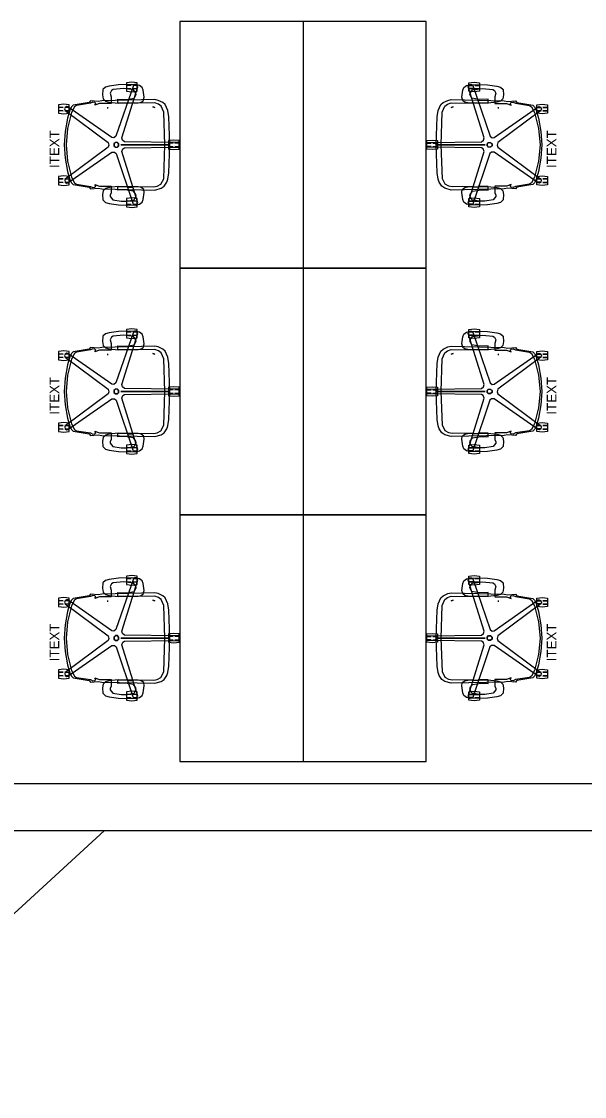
# Model space of a CAD drawing. Header units: millimetres. Extents: x 38 to 139, y 58 to 123.
# Drawn here: x 124.42 to 127.61, y 76.32 to 82.42 of the extents above; entities that cross this region are included whole.
import ezdxf

# ---------------------------------------------------------------- set-up
doc = ezdxf.new("R2010")
doc.units = ezdxf.units.MM
doc.linetypes.add('Hidden', pattern=[7.14375, 4.7625, -2.38125])
for name, color, linetype, lineweight in [('A-----NPP', 7, 'Continuous', 9), ('A-WALL', 7, 'Continuous', 9), ('DIMENSION', 1, 'Continuous', 25), ('mobiliario ocasa', 7, 'Continuous', 5), ('SEAT-ARMPAD', 7, 'Continuous', 0), ('SEAT-BASE', 7, 'Continuous', 0), ('SEAT-CASTER', 7, 'Continuous', 0), ('SEAT-FABRIC', 7, 'Continuous', 0), ('SEAT-FRAME', 7, 'Continuous', 0), ('SEAT-SHAFT', 7, 'Continuous', 0)]:
    doc.layers.add(name, color=color, linetype=linetype, lineweight=lineweight)
doc.layers.add('CATALOGUE-TXT', color=7, linetype='Continuous', plot=False)
doc.layers.add('estructura', color=7, linetype='Continuous')
doc.styles.add('ARIAL', font='arial.ttf')
doc.styles.add('ARIALNARROW', font='ARIALN.TTF')
doc.dimstyles.new('C', dxfattribs={"dimscale": 1.5, "dimtxt": 0.15, "dimasz": 0.08, "dimexe": 0.01, "dimexo": 0, "dimgap": 0.025, "dimtad": 1, "dimzin": 0, "dimdsep": 46, "dimtxsty": 'ARIALNARROW', "dimblk": 'OBLIQUE', "dimcen": 0, "dimclrd": 256, "dimclre": 256, "dimclrt": 256, "dimadec": 0, "dimazin": 0, "dimtfac": 1.666667, "dimtofl": 0, "dimtmove": 0, "dimatfit": 0, "dimldrblk": 'OBLIQUE', "dimfxl": 0.1, "dimtolj": 1, "dimtzin": 0, "dimarcsym": 0})

# ---------------------------------------------------------------- blocks, each defined once
blk = doc.blocks.new('_Oblique')
at = {"layer": 'estructura', "color": 0, "lineweight": -2}
blk.add_line((-0.5, -0.5), (0.5, 0.5), dxfattribs=at)
blk = doc.blocks.new('*D73')
at = {"layer": 'Defpoints', "color": 0}
for p in [(136.763166, 77.831209), (39.523379, 68.622821), (136.763166, 63.52282)]:
    blk.add_point(p, dxfattribs=at)
at = {"layer": 'DIMENSION', "lineweight": -2}
for p, q in [((136.763166, 77.831209), (136.763166, 63.51282)), ((39.523379, 68.622821), (39.523379, 63.51282)), ((39.523379, 63.52282), (136.763166, 63.52282))]:
    blk.add_line(p, q, dxfattribs=at)
at = {"layer": 'DIMENSION', "lineweight": -2, "xscale": 0.08, "yscale": 0.08, "zscale": 0.08, "rotation": 180}
blk.add_blockref('_Oblique', (39.523379, 63.52282), dxfattribs=at)
at = {"layer": 'DIMENSION', "lineweight": -2, "xscale": 0.08, "yscale": 0.08, "zscale": 0.08}
blk.add_blockref('_Oblique', (136.763166, 63.52282), dxfattribs=at)
at = {"layer": 'DIMENSION', "insert": (88.143273, 63.624397), "char_height": 0.15, "attachment_point": 5, "style": 'ARIALNARROW'}
blk.add_mtext('\\A1;97.24', dxfattribs=at)

msp = doc.modelspace()

# ---------------------------------------------------------------- linework, layer by layer
at = {"layer": 'A-----NPP', "color": 252, "linetype": 'Hidden'}
msp.add_line((124.888482, 77.831209), (104.668087, 59.259208), dxfattribs=at)
at = {"layer": 'A-WALL', "color": 252, "lineweight": 18}
for p, q in [((129.363387, 78.096209), (118.793387, 78.096209)), ((97.828247, 77.831209), (129.363387, 77.831209))]:
    msp.add_line(p, q, dxfattribs=at)
at = {"layer": 'mobiliario ocasa', "color": 252, "ltscale": 10}
for p, q in [((125.315881, 82.422286), (125.315881, 81.022286)), ((126.715881, 82.422286), (125.315881, 82.422286)), ((126.015881, 82.422286), (126.015881, 81.022286)), ((126.715881, 81.022286), (126.715881, 82.422286)), ((125.315881, 81.022286), (125.315881, 79.622286)), ((126.715881, 81.022286), (125.315881, 81.022286)), ((125.315881, 81.022286), (126.715881, 81.022286)), ((126.015881, 81.022286), (126.015881, 79.622286)), ((126.715881, 79.622286), (126.715881, 81.022286)), ((125.315881, 79.622286), (125.315881, 78.222286)), ((126.715881, 79.622286), (125.315881, 79.622286)), ((125.315881, 79.622286), (126.715881, 79.622286)), ((126.015881, 79.622286), (126.015881, 78.222286)), ((126.715881, 78.222286), (126.715881, 79.622286)), ((125.315881, 78.222286), (126.715881, 78.222286))]:
    msp.add_line(p, q, dxfattribs=at)
at = {"layer": 'SEAT-ARMPAD', "color": 252, "linetype": 'Continuous'}
for points in [[(125.064103, 82.064237), (124.967657, 82.062161), (124.915112, 82.055517), (124.89471, 82.049747), (124.878983, 82.035432), (124.876497, 82.005158), (124.880795, 81.982859), (124.894592, 81.969449), (124.915022, 81.963835), (124.966544, 81.9581), (125.080605, 81.960175), (125.096908, 81.964025), (125.108491, 81.972884), (125.114356, 81.992959), (125.10881, 82.03258), (125.102467, 82.048251), (125.087281, 82.059699), (125.064103, 82.064237)], [(126.96766, 82.064237), (127.064106, 82.062161), (127.116651, 82.055517), (127.137052, 82.049747), (127.15278, 82.035432), (127.155266, 82.005158), (127.150968, 81.982859), (127.137171, 81.969449), (127.116741, 81.963835), (127.065219, 81.9581), (126.951158, 81.960175), (126.934855, 81.964025), (126.923272, 81.972884), (126.917407, 81.992959), (126.922952, 82.03258), (126.929296, 82.048251), (126.944482, 82.059699), (126.96766, 82.064237)], [(124.966544, 81.486472), (124.915022, 81.480738), (124.894592, 81.475124), (124.880795, 81.461714), (124.876497, 81.439414), (124.878983, 81.40914), (124.89471, 81.394826), (124.915112, 81.389055), (124.967657, 81.382411), (125.064103, 81.380336), (125.087281, 81.384874), (125.102467, 81.396322), (125.10881, 81.411993), (125.114356, 81.451614), (125.111243, 81.469584), (125.096908, 81.480547), (125.080605, 81.484397), (124.966544, 81.486472)], [(127.065219, 81.486472), (127.116741, 81.480738), (127.137171, 81.475124), (127.150968, 81.461714), (127.155266, 81.439414), (127.15278, 81.40914), (127.137052, 81.394826), (127.116651, 81.389055), (127.064106, 81.382411), (126.96766, 81.380336), (126.944482, 81.384874), (126.929296, 81.396322), (126.922952, 81.411993), (126.917407, 81.451614), (126.92052, 81.469584), (126.934855, 81.480547), (126.951158, 81.484397), (127.065219, 81.486472)], [(125.064103, 80.664237), (124.967657, 80.662161), (124.915112, 80.655517), (124.89471, 80.649747), (124.878983, 80.635432), (124.876497, 80.605158), (124.880795, 80.582859), (124.894592, 80.569449), (124.915022, 80.563835), (124.966544, 80.5581), (125.080605, 80.560175), (125.096908, 80.564025), (125.108491, 80.572884), (125.114356, 80.592959), (125.10881, 80.63258), (125.102467, 80.648251), (125.087281, 80.659699), (125.064103, 80.664237)], [(126.96766, 80.664237), (127.064106, 80.662161), (127.116651, 80.655517), (127.137052, 80.649747), (127.15278, 80.635432), (127.155266, 80.605158), (127.150968, 80.582859), (127.137171, 80.569449), (127.116741, 80.563835), (127.065219, 80.5581), (126.951158, 80.560175), (126.934855, 80.564025), (126.923272, 80.572884), (126.917407, 80.592959), (126.922952, 80.63258), (126.929296, 80.648251), (126.944482, 80.659699), (126.96766, 80.664237)], [(124.966544, 80.086472), (124.915022, 80.080738), (124.894592, 80.075124), (124.880795, 80.061714), (124.876497, 80.039414), (124.878983, 80.00914), (124.89471, 79.994826), (124.915112, 79.989055), (124.967657, 79.982411), (125.064103, 79.980336), (125.087281, 79.984874), (125.102467, 79.996322), (125.10881, 80.011993), (125.114356, 80.051614), (125.111243, 80.069584), (125.096908, 80.080547), (125.080605, 80.084397), (124.966544, 80.086472)], [(127.065219, 80.086472), (127.116741, 80.080738), (127.137171, 80.075124), (127.150968, 80.061714), (127.155266, 80.039414), (127.15278, 80.00914), (127.137052, 79.994826), (127.116651, 79.989055), (127.064106, 79.982411), (126.96766, 79.980336), (126.944482, 79.984874), (126.929296, 79.996322), (126.922952, 80.011993), (126.917407, 80.051614), (126.92052, 80.069584), (126.934855, 80.080547), (126.951158, 80.084397), (127.065219, 80.086472)], [(125.064103, 79.264237), (124.967657, 79.262161), (124.915112, 79.255517), (124.89471, 79.249747), (124.878983, 79.235432), (124.876497, 79.205158), (124.880795, 79.182859), (124.894592, 79.169449), (124.915022, 79.163835), (124.966544, 79.1581), (125.080605, 79.160175), (125.096908, 79.164025), (125.108491, 79.172884), (125.114356, 79.192959), (125.10881, 79.23258), (125.102467, 79.248251), (125.087281, 79.259699), (125.064103, 79.264237)], [(126.96766, 79.264237), (127.064106, 79.262161), (127.116651, 79.255517), (127.137052, 79.249747), (127.15278, 79.235432), (127.155266, 79.205158), (127.150968, 79.182859), (127.137171, 79.169449), (127.116741, 79.163835), (127.065219, 79.1581), (126.951158, 79.160175), (126.934855, 79.164025), (126.923272, 79.172884), (126.917407, 79.192959), (126.922952, 79.23258), (126.929296, 79.248251), (126.944482, 79.259699), (126.96766, 79.264237)], [(124.966544, 78.686472), (124.915022, 78.680738), (124.894592, 78.675124), (124.880795, 78.661714), (124.876497, 78.639414), (124.878983, 78.60914), (124.89471, 78.594826), (124.915112, 78.589055), (124.967657, 78.582411), (125.064103, 78.580336), (125.087281, 78.584874), (125.102467, 78.596322), (125.10881, 78.611993), (125.114356, 78.651614), (125.111243, 78.669584), (125.096908, 78.680547), (125.080605, 78.684397), (124.966544, 78.686472)], [(127.065219, 78.686472), (127.116741, 78.680738), (127.137171, 78.675124), (127.150968, 78.661714), (127.155266, 78.639414), (127.15278, 78.60914), (127.137052, 78.594826), (127.116651, 78.589055), (127.064106, 78.582411), (126.96766, 78.580336), (126.944482, 78.584874), (126.929296, 78.596322), (126.922952, 78.611993), (126.917407, 78.651614), (126.92052, 78.669584), (126.934855, 78.680547), (126.951158, 78.684397), (127.065219, 78.686472)]]:
    msp.add_lwpolyline(points, dxfattribs=at)
at = {"layer": 'SEAT-BASE', "color": 252, "linetype": 'Continuous'}
for points in [[(125.059218, 82.065034), (125.052302, 82.059582), (124.953726, 81.770825), (124.941306, 81.762437), (124.929302, 81.763916), (124.68091, 81.93882), (124.674935, 81.939055), (124.665841, 81.933498), (124.662302, 81.925847), (124.66535, 81.917584), (124.909513, 81.734602), (124.913652, 81.720198), (124.908536, 81.709238), (124.665435, 81.527052), (124.663366, 81.521442), (124.66584, 81.511076), (124.672023, 81.505345), (124.680823, 81.505691), (124.9303, 81.681359), (124.945278, 81.680845), (124.95412, 81.672592), (125.052268, 81.385092), (125.056964, 81.381389), (125.067587, 81.380539), (125.074948, 81.384649), (125.077338, 81.393125), (124.987361, 81.684677), (124.992478, 81.698762), (125.003059, 81.704622), (125.306818, 81.709122), (125.311791, 81.712445), (125.315881, 81.722286), (125.314247, 81.730556), (125.306925, 81.735449), (125.001838, 81.739969), (124.990024, 81.749189), (124.987721, 81.761063), (125.077307, 82.051345), (125.075683, 82.057101), (125.067588, 82.064033), (125.059218, 82.065034)], [(126.972545, 82.065034), (126.979461, 82.059582), (127.078037, 81.770825), (127.090457, 81.762437), (127.102461, 81.763916), (127.350852, 81.93882), (127.356828, 81.939055), (127.365922, 81.933498), (127.369461, 81.925847), (127.366413, 81.917584), (127.12225, 81.734602), (127.118111, 81.720198), (127.123227, 81.709238), (127.366327, 81.527052), (127.368397, 81.521442), (127.365923, 81.511076), (127.359739, 81.505345), (127.35094, 81.505691), (127.101462, 81.681359), (127.086485, 81.680845), (127.077642, 81.672592), (126.979495, 81.385092), (126.974799, 81.381389), (126.964175, 81.380539), (126.956815, 81.384649), (126.954425, 81.393125), (127.044402, 81.684677), (127.039284, 81.698762), (127.028703, 81.704622), (126.724945, 81.709122), (126.719972, 81.712445), (126.715881, 81.722286), (126.717516, 81.730556), (126.724838, 81.735449), (127.029925, 81.739969), (127.041739, 81.749189), (127.044042, 81.761063), (126.954456, 82.051345), (126.956079, 82.057101), (126.964174, 82.064033), (126.972545, 82.065034)], [(125.059218, 80.665034), (125.052302, 80.659582), (124.953726, 80.370825), (124.941306, 80.362437), (124.929302, 80.363916), (124.68091, 80.53882), (124.674935, 80.539055), (124.665841, 80.533498), (124.662302, 80.525847), (124.66535, 80.517584), (124.909513, 80.334602), (124.913652, 80.320198), (124.908536, 80.309238), (124.665435, 80.127052), (124.663366, 80.121442), (124.66584, 80.111076), (124.672023, 80.105345), (124.680823, 80.105691), (124.9303, 80.281359), (124.945278, 80.280845), (124.95412, 80.272592), (125.052268, 79.985092), (125.056964, 79.981389), (125.067587, 79.980539), (125.074948, 79.984649), (125.077338, 79.993125), (124.987361, 80.284677), (124.992478, 80.298762), (125.003059, 80.304622), (125.306818, 80.309122), (125.311791, 80.312445), (125.315881, 80.322286), (125.314247, 80.330556), (125.306925, 80.335449), (125.001838, 80.339969), (124.990024, 80.349189), (124.987721, 80.361063), (125.077307, 80.651345), (125.075683, 80.657101), (125.067588, 80.664033), (125.059218, 80.665034)], [(126.972545, 80.665034), (126.979461, 80.659582), (127.078037, 80.370825), (127.090457, 80.362437), (127.102461, 80.363916), (127.350852, 80.53882), (127.356828, 80.539055), (127.365922, 80.533498), (127.369461, 80.525847), (127.366413, 80.517584), (127.12225, 80.334602), (127.118111, 80.320198), (127.123227, 80.309238), (127.366327, 80.127052), (127.368397, 80.121442), (127.365923, 80.111076), (127.359739, 80.105345), (127.35094, 80.105691), (127.101462, 80.281359), (127.086485, 80.280845), (127.077642, 80.272592), (126.979495, 79.985092), (126.974799, 79.981389), (126.964175, 79.980539), (126.956815, 79.984649), (126.954425, 79.993125), (127.044402, 80.284677), (127.039284, 80.298762), (127.028703, 80.304622), (126.724945, 80.309122), (126.719972, 80.312445), (126.715881, 80.322286), (126.717516, 80.330556), (126.724838, 80.335449), (127.029925, 80.339969), (127.041739, 80.349189), (127.044042, 80.361063), (126.954456, 80.651345), (126.956079, 80.657101), (126.964174, 80.664033), (126.972545, 80.665034)], [(125.059218, 79.265034), (125.052302, 79.259582), (124.953726, 78.970825), (124.941306, 78.962437), (124.929302, 78.963916), (124.68091, 79.13882), (124.674935, 79.139055), (124.665841, 79.133498), (124.662302, 79.125847), (124.66535, 79.117584), (124.909513, 78.934602), (124.913652, 78.920198), (124.908536, 78.909238), (124.665435, 78.727052), (124.663366, 78.721442), (124.66584, 78.711076), (124.672023, 78.705345), (124.680823, 78.705691), (124.9303, 78.881359), (124.945278, 78.880845), (124.95412, 78.872592), (125.052268, 78.585092), (125.056964, 78.581389), (125.067587, 78.580539), (125.074948, 78.584649), (125.077338, 78.593125), (124.987361, 78.884677), (124.992478, 78.898762), (125.003059, 78.904622), (125.306818, 78.909122), (125.311791, 78.912445), (125.315881, 78.922286), (125.314247, 78.930556), (125.306925, 78.935449), (125.001838, 78.939969), (124.990024, 78.949189), (124.987721, 78.961063), (125.077307, 79.251345), (125.075683, 79.257101), (125.067588, 79.264033), (125.059218, 79.265034)], [(126.972545, 79.265034), (126.979461, 79.259582), (127.078037, 78.970825), (127.090457, 78.962437), (127.102461, 78.963916), (127.350852, 79.13882), (127.356828, 79.139055), (127.365922, 79.133498), (127.369461, 79.125847), (127.366413, 79.117584), (127.12225, 78.934602), (127.118111, 78.920198), (127.123227, 78.909238), (127.366327, 78.727052), (127.368397, 78.721442), (127.365923, 78.711076), (127.359739, 78.705345), (127.35094, 78.705691), (127.101462, 78.881359), (127.086485, 78.880845), (127.077642, 78.872592), (126.979495, 78.585092), (126.974799, 78.581389), (126.964175, 78.580539), (126.956815, 78.584649), (126.954425, 78.593125), (127.044402, 78.884677), (127.039284, 78.898762), (127.028703, 78.904622), (126.724945, 78.909122), (126.719972, 78.912445), (126.715881, 78.922286), (126.717516, 78.930556), (126.724838, 78.935449), (127.029925, 78.939969), (127.041739, 78.949189), (127.044042, 78.961063), (126.954456, 79.251345), (126.956079, 79.257101), (126.964174, 79.264033), (126.972545, 79.265034)]]:
    msp.add_lwpolyline(points, dxfattribs=at)
at = {"layer": 'SEAT-CASTER', "color": 252, "linetype": 'Continuous'}
for points in [[(125.043933, 82.077999), (125.013625, 82.074558), (125.013827, 82.061462), (125.039095, 82.059938), (125.013972, 82.059938), (125.013455, 82.042168), (125.039095, 82.040128), (125.013827, 82.040128), (125.013625, 82.027032), (125.043933, 82.023591), (125.074186, 82.027026), (125.073361, 82.040128), (125.048772, 82.041652), (125.073895, 82.041652), (125.074411, 82.059422), (125.048772, 82.059938), (125.073361, 82.061462), (125.074186, 82.074564), (125.043933, 82.077999)], [(126.98783, 82.077999), (127.018138, 82.074558), (127.017936, 82.061462), (126.992668, 82.059938), (127.017791, 82.059938), (127.018307, 82.042168), (126.992668, 82.040128), (127.017936, 82.040128), (127.018138, 82.027032), (126.98783, 82.023591), (126.957577, 82.027026), (126.958402, 82.040128), (126.982991, 82.041652), (126.957868, 82.041652), (126.957352, 82.059422), (126.982991, 82.059938), (126.958402, 82.061462), (126.957577, 82.074564), (126.98783, 82.077999)], [(125.282609, 81.749491), (125.252301, 81.746049), (125.252502, 81.732953), (125.27777, 81.73143), (125.252647, 81.73143), (125.252131, 81.713659), (125.27777, 81.711619), (125.252502, 81.711619), (125.252301, 81.698524), (125.282609, 81.695082), (125.312861, 81.698517), (125.312036, 81.711619), (125.287447, 81.713143), (125.31257, 81.713143), (125.313086, 81.730913), (125.287447, 81.73143), (125.312036, 81.732953), (125.312861, 81.746055), (125.282609, 81.749491)], [(126.749154, 81.749491), (126.779462, 81.746049), (126.779261, 81.732953), (126.753992, 81.73143), (126.779116, 81.73143), (126.779632, 81.713659), (126.753992, 81.711619), (126.779261, 81.711619), (126.779462, 81.698524), (126.749154, 81.695082), (126.718901, 81.698517), (126.719727, 81.711619), (126.744316, 81.713143), (126.719192, 81.713143), (126.718676, 81.730913), (126.744316, 81.73143), (126.719727, 81.732953), (126.718901, 81.746055), (126.749154, 81.749491)], [(125.043933, 81.420982), (125.013625, 81.41754), (125.013827, 81.404445), (125.039095, 81.402921), (125.013972, 81.402921), (125.013455, 81.38515), (125.039095, 81.38311), (125.013827, 81.38311), (125.013625, 81.370015), (125.043933, 81.366573), (125.074186, 81.370009), (125.073361, 81.38311), (125.048772, 81.384634), (125.073895, 81.384634), (125.074411, 81.402405), (125.048772, 81.402921), (125.073361, 81.404445), (125.074186, 81.417546), (125.043933, 81.420982)], [(126.98783, 81.420982), (127.018138, 81.41754), (127.017936, 81.404445), (126.992668, 81.402921), (127.017791, 81.402921), (127.018307, 81.38515), (126.992668, 81.38311), (127.017936, 81.38311), (127.018138, 81.370015), (126.98783, 81.366573), (126.957577, 81.370009), (126.958402, 81.38311), (126.982991, 81.384634), (126.957868, 81.384634), (126.957352, 81.402405), (126.982991, 81.402921), (126.958402, 81.404445), (126.957577, 81.417546), (126.98783, 81.420982)], [(125.043933, 80.677999), (125.013625, 80.674558), (125.013827, 80.661462), (125.039095, 80.659938), (125.013972, 80.659938), (125.013455, 80.642168), (125.039095, 80.640128), (125.013827, 80.640128), (125.013625, 80.627032), (125.043933, 80.623591), (125.074186, 80.627026), (125.073361, 80.640128), (125.048772, 80.641652), (125.073895, 80.641652), (125.074411, 80.659422), (125.048772, 80.659938), (125.073361, 80.661462), (125.074186, 80.674564), (125.043933, 80.677999)], [(126.98783, 80.677999), (127.018138, 80.674558), (127.017936, 80.661462), (126.992668, 80.659938), (127.017791, 80.659938), (127.018307, 80.642168), (126.992668, 80.640128), (127.017936, 80.640128), (127.018138, 80.627032), (126.98783, 80.623591), (126.957577, 80.627026), (126.958402, 80.640128), (126.982991, 80.641652), (126.957868, 80.641652), (126.957352, 80.659422), (126.982991, 80.659938), (126.958402, 80.661462), (126.957577, 80.674564), (126.98783, 80.677999)], [(125.282609, 80.349491), (125.252301, 80.346049), (125.252502, 80.332953), (125.27777, 80.33143), (125.252647, 80.33143), (125.252131, 80.313659), (125.27777, 80.311619), (125.252502, 80.311619), (125.252301, 80.298524), (125.282609, 80.295082), (125.312861, 80.298517), (125.312036, 80.311619), (125.287447, 80.313143), (125.31257, 80.313143), (125.313086, 80.330913), (125.287447, 80.33143), (125.312036, 80.332953), (125.312861, 80.346055), (125.282609, 80.349491)], [(126.749154, 80.349491), (126.779462, 80.346049), (126.779261, 80.332953), (126.753992, 80.33143), (126.779116, 80.33143), (126.779632, 80.313659), (126.753992, 80.311619), (126.779261, 80.311619), (126.779462, 80.298524), (126.749154, 80.295082), (126.718901, 80.298517), (126.719727, 80.311619), (126.744316, 80.313143), (126.719192, 80.313143), (126.718676, 80.330913), (126.744316, 80.33143), (126.719727, 80.332953), (126.718901, 80.346055), (126.749154, 80.349491)], [(125.043933, 80.020982), (125.013625, 80.01754), (125.013827, 80.004445), (125.039095, 80.002921), (125.013972, 80.002921), (125.013455, 79.98515), (125.039095, 79.98311), (125.013827, 79.98311), (125.013625, 79.970015), (125.043933, 79.966573), (125.074186, 79.970009), (125.073361, 79.98311), (125.048772, 79.984634), (125.073895, 79.984634), (125.074411, 80.002405), (125.048772, 80.002921), (125.073361, 80.004445), (125.074186, 80.017546), (125.043933, 80.020982)], [(126.98783, 80.020982), (127.018138, 80.01754), (127.017936, 80.004445), (126.992668, 80.002921), (127.017791, 80.002921), (127.018307, 79.98515), (126.992668, 79.98311), (127.017936, 79.98311), (127.018138, 79.970015), (126.98783, 79.966573), (126.957577, 79.970009), (126.958402, 79.98311), (126.982991, 79.984634), (126.957868, 79.984634), (126.957352, 80.002405), (126.982991, 80.002921), (126.958402, 80.004445), (126.957577, 80.017546), (126.98783, 80.020982)], [(125.043933, 79.277999), (125.013625, 79.274558), (125.013827, 79.261462), (125.039095, 79.259938), (125.013972, 79.259938), (125.013455, 79.242168), (125.039095, 79.240128), (125.013827, 79.240128), (125.013625, 79.227032), (125.043933, 79.223591), (125.074186, 79.227026), (125.073361, 79.240128), (125.048772, 79.241652), (125.073895, 79.241652), (125.074411, 79.259422), (125.048772, 79.259938), (125.073361, 79.261462), (125.074186, 79.274564), (125.043933, 79.277999)], [(126.98783, 79.277999), (127.018138, 79.274558), (127.017936, 79.261462), (126.992668, 79.259938), (127.017791, 79.259938), (127.018307, 79.242168), (126.992668, 79.240128), (127.017936, 79.240128), (127.018138, 79.227032), (126.98783, 79.223591), (126.957577, 79.227026), (126.958402, 79.240128), (126.982991, 79.241652), (126.957868, 79.241652), (126.957352, 79.259422), (126.982991, 79.259938), (126.958402, 79.261462), (126.957577, 79.274564), (126.98783, 79.277999)], [(125.282609, 78.949491), (125.252301, 78.946049), (125.252502, 78.932953), (125.27777, 78.93143), (125.252647, 78.93143), (125.252131, 78.913659), (125.27777, 78.911619), (125.252502, 78.911619), (125.252301, 78.898524), (125.282609, 78.895082), (125.312861, 78.898517), (125.312036, 78.911619), (125.287447, 78.913143), (125.31257, 78.913143), (125.313086, 78.930913), (125.287447, 78.93143), (125.312036, 78.932953), (125.312861, 78.946055), (125.282609, 78.949491)], [(126.749154, 78.949491), (126.779462, 78.946049), (126.779261, 78.932953), (126.753992, 78.93143), (126.779116, 78.93143), (126.779632, 78.913659), (126.753992, 78.911619), (126.779261, 78.911619), (126.779462, 78.898524), (126.749154, 78.895082), (126.718901, 78.898517), (126.719727, 78.911619), (126.744316, 78.913143), (126.719192, 78.913143), (126.718676, 78.930913), (126.744316, 78.93143), (126.719727, 78.932953), (126.718901, 78.946055), (126.749154, 78.949491)], [(125.043933, 78.620982), (125.013625, 78.61754), (125.013827, 78.604445), (125.039095, 78.602921), (125.013972, 78.602921), (125.013455, 78.58515), (125.039095, 78.58311), (125.013827, 78.58311), (125.013625, 78.570015), (125.043933, 78.566573), (125.074186, 78.570009), (125.073361, 78.58311), (125.048772, 78.584634), (125.073895, 78.584634), (125.074411, 78.602405), (125.048772, 78.602921), (125.073361, 78.604445), (125.074186, 78.617546), (125.043933, 78.620982)], [(126.98783, 78.620982), (127.018138, 78.61754), (127.017936, 78.604445), (126.992668, 78.602921), (127.017791, 78.602921), (127.018307, 78.58515), (126.992668, 78.58311), (127.017936, 78.58311), (127.018138, 78.570015), (126.98783, 78.566573), (126.957577, 78.570009), (126.958402, 78.58311), (126.982991, 78.584634), (126.957868, 78.584634), (126.957352, 78.602405), (126.982991, 78.602921), (126.958402, 78.604445), (126.957577, 78.617546), (126.98783, 78.620982)]]:
    msp.add_lwpolyline(points, close=True, dxfattribs=at)
for points in [[(124.657748, 81.95252), (124.62744, 81.949078), (124.627642, 81.935983), (124.65291, 81.934459), (124.627786, 81.934459), (124.62727, 81.916689), (124.65291, 81.914649), (124.627642, 81.914649), (124.62744, 81.901553), (124.657748, 81.898111), (124.688001, 81.901547), (124.687176, 81.914649), (124.662586, 81.916172), (124.68771, 81.916172), (124.688226, 81.933943), (124.662586, 81.934459), (124.687176, 81.935983), (124.688001, 81.949085), (124.657748, 81.95252)], [(127.374015, 81.95252), (127.404323, 81.949078), (127.404121, 81.935983), (127.378853, 81.934459), (127.403976, 81.934459), (127.404492, 81.916689), (127.378853, 81.914649), (127.404121, 81.914649), (127.404323, 81.901553), (127.374015, 81.898111), (127.343762, 81.901547), (127.344587, 81.914649), (127.369176, 81.916172), (127.344053, 81.916172), (127.343537, 81.933943), (127.369176, 81.934459), (127.344587, 81.935983), (127.343762, 81.949085), (127.374015, 81.95252)], [(124.657748, 81.546461), (124.62744, 81.543019), (124.627642, 81.529924), (124.65291, 81.5284), (124.627786, 81.5284), (124.62727, 81.510629), (124.65291, 81.50859), (124.627642, 81.50859), (124.62744, 81.495494), (124.657748, 81.492052), (124.688001, 81.495488), (124.687176, 81.50859), (124.662586, 81.510113), (124.68771, 81.510113), (124.688226, 81.527884), (124.662586, 81.5284), (124.687176, 81.529924), (124.688001, 81.543026), (124.657748, 81.546461)], [(127.374015, 81.546461), (127.404323, 81.543019), (127.404121, 81.529924), (127.378853, 81.5284), (127.403976, 81.5284), (127.404492, 81.510629), (127.378853, 81.50859), (127.404121, 81.50859), (127.404323, 81.495494), (127.374015, 81.492052), (127.343762, 81.495488), (127.344587, 81.50859), (127.369176, 81.510113), (127.344053, 81.510113), (127.343537, 81.527884), (127.369176, 81.5284), (127.344587, 81.529924), (127.343762, 81.543026), (127.374015, 81.546461)], [(124.657748, 80.55252), (124.62744, 80.549078), (124.627642, 80.535983), (124.65291, 80.534459), (124.627786, 80.534459), (124.62727, 80.516689), (124.65291, 80.514649), (124.627642, 80.514649), (124.62744, 80.501553), (124.657748, 80.498111), (124.688001, 80.501547), (124.687176, 80.514649), (124.662586, 80.516172), (124.68771, 80.516172), (124.688226, 80.533943), (124.662586, 80.534459), (124.687176, 80.535983), (124.688001, 80.549085), (124.657748, 80.55252)], [(127.374015, 80.55252), (127.404323, 80.549078), (127.404121, 80.535983), (127.378853, 80.534459), (127.403976, 80.534459), (127.404492, 80.516689), (127.378853, 80.514649), (127.404121, 80.514649), (127.404323, 80.501553), (127.374015, 80.498111), (127.343762, 80.501547), (127.344587, 80.514649), (127.369176, 80.516172), (127.344053, 80.516172), (127.343537, 80.533943), (127.369176, 80.534459), (127.344587, 80.535983), (127.343762, 80.549085), (127.374015, 80.55252)], [(124.657748, 80.146461), (124.62744, 80.143019), (124.627642, 80.129924), (124.65291, 80.1284), (124.627786, 80.1284), (124.62727, 80.110629), (124.65291, 80.10859), (124.627642, 80.10859), (124.62744, 80.095494), (124.657748, 80.092052), (124.688001, 80.095488), (124.687176, 80.10859), (124.662586, 80.110113), (124.68771, 80.110113), (124.688226, 80.127884), (124.662586, 80.1284), (124.687176, 80.129924), (124.688001, 80.143026), (124.657748, 80.146461)], [(127.374015, 80.146461), (127.404323, 80.143019), (127.404121, 80.129924), (127.378853, 80.1284), (127.403976, 80.1284), (127.404492, 80.110629), (127.378853, 80.10859), (127.404121, 80.10859), (127.404323, 80.095494), (127.374015, 80.092052), (127.343762, 80.095488), (127.344587, 80.10859), (127.369176, 80.110113), (127.344053, 80.110113), (127.343537, 80.127884), (127.369176, 80.1284), (127.344587, 80.129924), (127.343762, 80.143026), (127.374015, 80.146461)], [(124.657748, 79.15252), (124.62744, 79.149078), (124.627642, 79.135983), (124.65291, 79.134459), (124.627786, 79.134459), (124.62727, 79.116689), (124.65291, 79.114649), (124.627642, 79.114649), (124.62744, 79.101553), (124.657748, 79.098111), (124.688001, 79.101547), (124.687176, 79.114649), (124.662586, 79.116172), (124.68771, 79.116172), (124.688226, 79.133943), (124.662586, 79.134459), (124.687176, 79.135983), (124.688001, 79.149085), (124.657748, 79.15252)], [(127.374015, 79.15252), (127.404323, 79.149078), (127.404121, 79.135983), (127.378853, 79.134459), (127.403976, 79.134459), (127.404492, 79.116689), (127.378853, 79.114649), (127.404121, 79.114649), (127.404323, 79.101553), (127.374015, 79.098111), (127.343762, 79.101547), (127.344587, 79.114649), (127.369176, 79.116172), (127.344053, 79.116172), (127.343537, 79.133943), (127.369176, 79.134459), (127.344587, 79.135983), (127.343762, 79.149085), (127.374015, 79.15252)], [(124.657748, 78.746461), (124.62744, 78.743019), (124.627642, 78.729924), (124.65291, 78.7284), (124.627786, 78.7284), (124.62727, 78.710629), (124.65291, 78.70859), (124.627642, 78.70859), (124.62744, 78.695494), (124.657748, 78.692052), (124.688001, 78.695488), (124.687176, 78.70859), (124.662586, 78.710113), (124.68771, 78.710113), (124.688226, 78.727884), (124.662586, 78.7284), (124.687176, 78.729924), (124.688001, 78.743026), (124.657748, 78.746461)], [(127.374015, 78.746461), (127.404323, 78.743019), (127.404121, 78.729924), (127.378853, 78.7284), (127.403976, 78.7284), (127.404492, 78.710629), (127.378853, 78.70859), (127.404121, 78.70859), (127.404323, 78.695494), (127.374015, 78.692052), (127.343762, 78.695488), (127.344587, 78.70859), (127.369176, 78.710113), (127.344053, 78.710113), (127.343537, 78.727884), (127.369176, 78.7284), (127.344587, 78.729924), (127.343762, 78.743026), (127.374015, 78.746461)]]:
    msp.add_lwpolyline(points, dxfattribs=at)
at = {"layer": 'SEAT-FABRIC', "color": 252, "linetype": 'Continuous'}
for points in [[(125.174621, 81.978682), (124.873393, 81.972548), (124.853323, 81.968828), (124.808677, 81.971192), (124.801076, 81.962523), (124.710712, 81.948042), (124.701951, 81.938263), (124.692289, 81.918831), (124.679351, 81.872952), (124.664776, 81.798193), (124.659105, 81.72226), (124.664776, 81.646328), (124.679351, 81.571569), (124.692289, 81.52569), (124.701951, 81.506258), (124.710712, 81.496479), (124.801076, 81.481998), (124.808677, 81.473329), (124.853376, 81.475719), (124.873427, 81.472024), (125.174621, 81.465891), (125.20974, 81.476038), (125.227924, 81.487872), (125.242773, 81.510141), (125.249161, 81.526996), (125.254703, 81.564126), (125.259853, 81.722286), (125.231824, 81.722286), (125.259853, 81.722286), (125.254703, 81.880447), (125.249161, 81.917576), (125.233557, 81.950281), (125.220256, 81.962472), (125.193392, 81.97478), (125.174621, 81.978682)], [(126.857141, 81.978682), (127.15837, 81.972548), (127.17844, 81.968828), (127.223086, 81.971192), (127.230687, 81.962523), (127.321051, 81.948042), (127.329812, 81.938263), (127.339474, 81.918831), (127.352411, 81.872952), (127.366986, 81.798193), (127.372658, 81.72226), (127.366986, 81.646328), (127.352411, 81.571569), (127.339474, 81.52569), (127.329812, 81.506258), (127.321051, 81.496479), (127.230687, 81.481998), (127.223086, 81.473329), (127.178387, 81.475719), (127.158336, 81.472024), (126.857141, 81.465891), (126.822023, 81.476038), (126.803839, 81.487872), (126.78899, 81.510141), (126.782602, 81.526996), (126.777059, 81.564126), (126.77191, 81.722286), (126.799938, 81.722286), (126.77191, 81.722286), (126.777059, 81.880447), (126.782602, 81.917576), (126.798206, 81.950281), (126.811507, 81.962472), (126.838371, 81.97478), (126.857141, 81.978682)], [(125.174621, 80.578682), (124.873393, 80.572548), (124.853323, 80.568828), (124.808677, 80.571192), (124.801076, 80.562523), (124.710712, 80.548042), (124.701951, 80.538263), (124.692289, 80.518831), (124.679351, 80.472952), (124.664776, 80.398193), (124.659105, 80.32226), (124.664776, 80.246328), (124.679351, 80.171569), (124.692289, 80.12569), (124.701951, 80.106258), (124.710712, 80.096479), (124.801076, 80.081998), (124.808677, 80.073329), (124.853376, 80.075719), (124.873427, 80.072024), (125.174621, 80.065891), (125.20974, 80.076038), (125.227924, 80.087872), (125.242773, 80.110141), (125.249161, 80.126996), (125.254703, 80.164126), (125.259853, 80.322286), (125.231824, 80.322286), (125.259853, 80.322286), (125.254703, 80.480447), (125.249161, 80.517576), (125.233557, 80.550281), (125.220256, 80.562472), (125.193392, 80.57478), (125.174621, 80.578682)], [(126.857141, 80.578682), (127.15837, 80.572548), (127.17844, 80.568828), (127.223086, 80.571192), (127.230687, 80.562523), (127.321051, 80.548042), (127.329812, 80.538263), (127.339474, 80.518831), (127.352411, 80.472952), (127.366986, 80.398193), (127.372658, 80.32226), (127.366986, 80.246328), (127.352411, 80.171569), (127.339474, 80.12569), (127.329812, 80.106258), (127.321051, 80.096479), (127.230687, 80.081998), (127.223086, 80.073329), (127.178387, 80.075719), (127.158336, 80.072024), (126.857141, 80.065891), (126.822023, 80.076038), (126.803839, 80.087872), (126.78899, 80.110141), (126.782602, 80.126996), (126.777059, 80.164126), (126.77191, 80.322286), (126.799938, 80.322286), (126.77191, 80.322286), (126.777059, 80.480447), (126.782602, 80.517576), (126.798206, 80.550281), (126.811507, 80.562472), (126.838371, 80.57478), (126.857141, 80.578682)], [(125.174621, 79.178682), (124.873393, 79.172548), (124.853323, 79.168828), (124.808677, 79.171192), (124.801076, 79.162523), (124.710712, 79.148042), (124.701951, 79.138263), (124.692289, 79.118831), (124.679351, 79.072952), (124.664776, 78.998193), (124.659105, 78.92226), (124.664776, 78.846328), (124.679351, 78.771569), (124.692289, 78.72569), (124.701951, 78.706258), (124.710712, 78.696479), (124.801076, 78.681998), (124.808677, 78.673329), (124.853376, 78.675719), (124.873427, 78.672024), (125.174621, 78.665891), (125.20974, 78.676038), (125.227924, 78.687872), (125.242773, 78.710141), (125.249161, 78.726996), (125.254703, 78.764126), (125.259853, 78.922286), (125.231824, 78.922286), (125.259853, 78.922286), (125.254703, 79.080447), (125.249161, 79.117576), (125.233557, 79.150281), (125.220256, 79.162472), (125.193392, 79.17478), (125.174621, 79.178682)], [(126.857141, 79.178682), (127.15837, 79.172548), (127.17844, 79.168828), (127.223086, 79.171192), (127.230687, 79.162523), (127.321051, 79.148042), (127.329812, 79.138263), (127.339474, 79.118831), (127.352411, 79.072952), (127.366986, 78.998193), (127.372658, 78.92226), (127.366986, 78.846328), (127.352411, 78.771569), (127.339474, 78.72569), (127.329812, 78.706258), (127.321051, 78.696479), (127.230687, 78.681998), (127.223086, 78.673329), (127.178387, 78.675719), (127.158336, 78.672024), (126.857141, 78.665891), (126.822023, 78.676038), (126.803839, 78.687872), (126.78899, 78.710141), (126.782602, 78.726996), (126.777059, 78.764126), (126.77191, 78.922286), (126.799938, 78.922286), (126.77191, 78.922286), (126.777059, 79.080447), (126.782602, 79.117576), (126.798206, 79.150281), (126.811507, 79.162472), (126.838371, 79.17478), (126.857141, 79.178682)]]:
    msp.add_lwpolyline(points, close=True, dxfattribs=at)
at = {"layer": 'SEAT-FRAME', "color": 252, "linetype": 'Continuous'}
for points in [[(124.937952, 82.036707), (124.928778, 82.029727), (124.921143, 82.014636), (124.926231, 81.994481), (124.926257, 81.957675), (124.860099, 81.956843), (124.83399, 81.946835), (124.838801, 81.957607), (124.833248, 81.962161), (124.821944, 81.964061), (124.808616, 81.957866), (124.730284, 81.945442), (124.718668, 81.937339), (124.701353, 81.906267), (124.678507, 81.815526), (124.66991, 81.72226), (124.678507, 81.628994), (124.701353, 81.538253), (124.718668, 81.507182), (124.730284, 81.499079), (124.808616, 81.486655), (124.821944, 81.48046), (124.833248, 81.48236), (124.838803, 81.48691), (124.833956, 81.497762), (124.860099, 81.48773), (124.926257, 81.486897), (124.926231, 81.450092), (124.920439, 81.436599), (124.92133, 81.428172), (124.935212, 81.409951), (124.983667, 81.402535), (125.014509, 81.40315), (125.057771, 81.410725), (125.068121, 81.431944), (125.067229, 81.440371), (125.053347, 81.458593), (125.004892, 81.466008), (124.964595, 81.464031), (124.964766, 81.486412), (125.020346, 81.485713), (125.021331, 81.482223), (125.050249, 81.482223), (125.051231, 81.485324), (125.169492, 81.483955), (125.186843, 81.487859), (125.207955, 81.499793), (125.224568, 81.530216), (125.231482, 81.722286), (124.981946, 81.722286), (125.231482, 81.722286), (125.224829, 81.907098), (125.210064, 81.940918), (125.195091, 81.952907), (125.174203, 81.960678), (124.964766, 81.95816), (124.964595, 81.980542), (125.014509, 81.97918), (125.057771, 81.986755), (125.068121, 82.007973), (125.067229, 82.0164), (125.053347, 82.034622), (124.997299, 82.042377), (124.937952, 82.036707)], [(127.093811, 82.036707), (127.102985, 82.029727), (127.11062, 82.014636), (127.105531, 81.994481), (127.105506, 81.957675), (127.171664, 81.956843), (127.197773, 81.946835), (127.192962, 81.957607), (127.198515, 81.962161), (127.209819, 81.964061), (127.223147, 81.957866), (127.301479, 81.945442), (127.313095, 81.937339), (127.330409, 81.906267), (127.353256, 81.815526), (127.361852, 81.72226), (127.353256, 81.628994), (127.330409, 81.538253), (127.313095, 81.507182), (127.301479, 81.499079), (127.223147, 81.486655), (127.209819, 81.48046), (127.198515, 81.48236), (127.19296, 81.48691), (127.197807, 81.497762), (127.171664, 81.48773), (127.105506, 81.486897), (127.105531, 81.450092), (127.111324, 81.436599), (127.110433, 81.428172), (127.096551, 81.409951), (127.048096, 81.402535), (127.017254, 81.40315), (126.973992, 81.410725), (126.963642, 81.431944), (126.964534, 81.440371), (126.978416, 81.458593), (127.02687, 81.466008), (127.067168, 81.464031), (127.066997, 81.486412), (127.011417, 81.485713), (127.010432, 81.482223), (126.981513, 81.482223), (126.980532, 81.485324), (126.862271, 81.483955), (126.844919, 81.487859), (126.823808, 81.499793), (126.807195, 81.530216), (126.800281, 81.722286), (127.049817, 81.722286), (126.800281, 81.722286), (126.806933, 81.907098), (126.821699, 81.940918), (126.836672, 81.952907), (126.857559, 81.960678), (127.066997, 81.95816), (127.067168, 81.980542), (127.017254, 81.97918), (126.973992, 81.986755), (126.963642, 82.007973), (126.964534, 82.0164), (126.978416, 82.034622), (127.034464, 82.042377), (127.093811, 82.036707)], [(124.904037, 81.932796), (124.910198, 81.932105), (124.910223, 81.932119), (124.904037, 81.932796)], [(127.127726, 81.932796), (127.121565, 81.932105), (127.12154, 81.932119), (127.127726, 81.932796)], [(124.937952, 80.636707), (124.928778, 80.629727), (124.921143, 80.614636), (124.926231, 80.594481), (124.926257, 80.557675), (124.860099, 80.556843), (124.83399, 80.546835), (124.838801, 80.557607), (124.833248, 80.562161), (124.821944, 80.564061), (124.808616, 80.557866), (124.730284, 80.545442), (124.718668, 80.537339), (124.701353, 80.506267), (124.678507, 80.415526), (124.66991, 80.32226), (124.678507, 80.228994), (124.701353, 80.138253), (124.718668, 80.107182), (124.730284, 80.099079), (124.808616, 80.086655), (124.821944, 80.08046), (124.833248, 80.08236), (124.838803, 80.08691), (124.833956, 80.097762), (124.860099, 80.08773), (124.926257, 80.086897), (124.926231, 80.050092), (124.920439, 80.036599), (124.92133, 80.028172), (124.935212, 80.009951), (124.983667, 80.002535), (125.014509, 80.00315), (125.057771, 80.010725), (125.068121, 80.031944), (125.067229, 80.040371), (125.053347, 80.058593), (125.004892, 80.066008), (124.964595, 80.064031), (124.964766, 80.086412), (125.020346, 80.085713), (125.021331, 80.082223), (125.050249, 80.082223), (125.051231, 80.085324), (125.169492, 80.083955), (125.186843, 80.087859), (125.207955, 80.099793), (125.224568, 80.130216), (125.231482, 80.322286), (124.981946, 80.322286), (125.231482, 80.322286), (125.224829, 80.507098), (125.210064, 80.540918), (125.195091, 80.552907), (125.174203, 80.560678), (124.964766, 80.55816), (124.964595, 80.580542), (125.014509, 80.57918), (125.057771, 80.586755), (125.068121, 80.607973), (125.067229, 80.6164), (125.053347, 80.634622), (124.997299, 80.642377), (124.937952, 80.636707)], [(127.093811, 80.636707), (127.102985, 80.629727), (127.11062, 80.614636), (127.105531, 80.594481), (127.105506, 80.557675), (127.171664, 80.556843), (127.197773, 80.546835), (127.192962, 80.557607), (127.198515, 80.562161), (127.209819, 80.564061), (127.223147, 80.557866), (127.301479, 80.545442), (127.313095, 80.537339), (127.330409, 80.506267), (127.353256, 80.415526), (127.361852, 80.32226), (127.353256, 80.228994), (127.330409, 80.138253), (127.313095, 80.107182), (127.301479, 80.099079), (127.223147, 80.086655), (127.209819, 80.08046), (127.198515, 80.08236), (127.19296, 80.08691), (127.197807, 80.097762), (127.171664, 80.08773), (127.105506, 80.086897), (127.105531, 80.050092), (127.111324, 80.036599), (127.110433, 80.028172), (127.096551, 80.009951), (127.048096, 80.002535), (127.017254, 80.00315), (126.973992, 80.010725), (126.963642, 80.031944), (126.964534, 80.040371), (126.978416, 80.058593), (127.02687, 80.066008), (127.067168, 80.064031), (127.066997, 80.086412), (127.011417, 80.085713), (127.010432, 80.082223), (126.981513, 80.082223), (126.980532, 80.085324), (126.862271, 80.083955), (126.844919, 80.087859), (126.823808, 80.099793), (126.807195, 80.130216), (126.800281, 80.322286), (127.049817, 80.322286), (126.800281, 80.322286), (126.806933, 80.507098), (126.821699, 80.540918), (126.836672, 80.552907), (126.857559, 80.560678), (127.066997, 80.55816), (127.067168, 80.580542), (127.017254, 80.57918), (126.973992, 80.586755), (126.963642, 80.607973), (126.964534, 80.6164), (126.978416, 80.634622), (127.034464, 80.642377), (127.093811, 80.636707)], [(124.904037, 80.532796), (124.910198, 80.532105), (124.910223, 80.532119), (124.904037, 80.532796)], [(127.127726, 80.532796), (127.121565, 80.532105), (127.12154, 80.532119), (127.127726, 80.532796)], [(124.937952, 79.236707), (124.928778, 79.229727), (124.921143, 79.214636), (124.926231, 79.194481), (124.926257, 79.157675), (124.860099, 79.156843), (124.83399, 79.146835), (124.838801, 79.157607), (124.833248, 79.162161), (124.821944, 79.164061), (124.808616, 79.157866), (124.730284, 79.145442), (124.718668, 79.137339), (124.701353, 79.106267), (124.678507, 79.015526), (124.66991, 78.92226), (124.678507, 78.828994), (124.701353, 78.738253), (124.718668, 78.707182), (124.730284, 78.699079), (124.808616, 78.686655), (124.821944, 78.68046), (124.833248, 78.68236), (124.838803, 78.68691), (124.833956, 78.697762), (124.860099, 78.68773), (124.926257, 78.686897), (124.926231, 78.650092), (124.920439, 78.636599), (124.92133, 78.628172), (124.935212, 78.609951), (124.983667, 78.602535), (125.014509, 78.60315), (125.057771, 78.610725), (125.068121, 78.631944), (125.067229, 78.640371), (125.053347, 78.658593), (125.004892, 78.666008), (124.964595, 78.664031), (124.964766, 78.686412), (125.020346, 78.685713), (125.021331, 78.682223), (125.050249, 78.682223), (125.051231, 78.685324), (125.169492, 78.683955), (125.186843, 78.687859), (125.207955, 78.699793), (125.224568, 78.730216), (125.231482, 78.922286), (124.981946, 78.922286), (125.231482, 78.922286), (125.224829, 79.107098), (125.210064, 79.140918), (125.195091, 79.152907), (125.174203, 79.160678), (124.964766, 79.15816), (124.964595, 79.180542), (125.014509, 79.17918), (125.057771, 79.186755), (125.068121, 79.207973), (125.067229, 79.2164), (125.053347, 79.234622), (124.997299, 79.242377), (124.937952, 79.236707)], [(127.093811, 79.236707), (127.102985, 79.229727), (127.11062, 79.214636), (127.105531, 79.194481), (127.105506, 79.157675), (127.171664, 79.156843), (127.197773, 79.146835), (127.192962, 79.157607), (127.198515, 79.162161), (127.209819, 79.164061), (127.223147, 79.157866), (127.301479, 79.145442), (127.313095, 79.137339), (127.330409, 79.106267), (127.353256, 79.015526), (127.361852, 78.92226), (127.353256, 78.828994), (127.330409, 78.738253), (127.313095, 78.707182), (127.301479, 78.699079), (127.223147, 78.686655), (127.209819, 78.68046), (127.198515, 78.68236), (127.19296, 78.68691), (127.197807, 78.697762), (127.171664, 78.68773), (127.105506, 78.686897), (127.105531, 78.650092), (127.111324, 78.636599), (127.110433, 78.628172), (127.096551, 78.609951), (127.048096, 78.602535), (127.017254, 78.60315), (126.973992, 78.610725), (126.963642, 78.631944), (126.964534, 78.640371), (126.978416, 78.658593), (127.02687, 78.666008), (127.067168, 78.664031), (127.066997, 78.686412), (127.011417, 78.685713), (127.010432, 78.682223), (126.981513, 78.682223), (126.980532, 78.685324), (126.862271, 78.683955), (126.844919, 78.687859), (126.823808, 78.699793), (126.807195, 78.730216), (126.800281, 78.922286), (127.049817, 78.922286), (126.800281, 78.922286), (126.806933, 79.107098), (126.821699, 79.140918), (126.836672, 79.152907), (126.857559, 79.160678), (127.066997, 79.15816), (127.067168, 79.180542), (127.017254, 79.17918), (126.973992, 79.186755), (126.963642, 79.207973), (126.964534, 79.2164), (126.978416, 79.234622), (127.034464, 79.242377), (127.093811, 79.236707)], [(124.904037, 79.132796), (124.910198, 79.132105), (124.910223, 79.132119), (124.904037, 79.132796)], [(127.127726, 79.132796), (127.121565, 79.132105), (127.12154, 79.132119), (127.127726, 79.132796)]]:
    msp.add_lwpolyline(points, close=True, dxfattribs=at)
for points in [[(125.163494, 81.937472), (125.173966, 81.933894), (125.163494, 81.937472)], [(126.868269, 81.937472), (126.857797, 81.933894), (126.868269, 81.937472)], [(125.163494, 80.537472), (125.173966, 80.533894), (125.163494, 80.537472)], [(126.868269, 80.537472), (126.857797, 80.533894), (126.868269, 80.537472)], [(125.163494, 79.137472), (125.173966, 79.133894), (125.163494, 79.137472)], [(126.868269, 79.137472), (126.857797, 79.133894), (126.868269, 79.137472)]]:
    msp.add_lwpolyline(points, dxfattribs=at)
at = {"layer": 'SEAT-SHAFT', "color": 252, "linetype": 'Continuous'}
for points in [[(124.950716, 81.736365), (124.942469, 81.728118), (124.942469, 81.716455), (124.950716, 81.708207), (124.962379, 81.708207), (124.970627, 81.716455), (124.970627, 81.728118), (124.962379, 81.736365), (124.950716, 81.736365)], [(124.951435, 81.734629), (124.944205, 81.727399), (124.944205, 81.717174), (124.951435, 81.709944), (124.96166, 81.709944), (124.96889, 81.717174), (124.96889, 81.727399), (124.96166, 81.734629), (124.951435, 81.734629)], [(127.081047, 81.736365), (127.089294, 81.728118), (127.089294, 81.716455), (127.081047, 81.708207), (127.069384, 81.708207), (127.061136, 81.716455), (127.061136, 81.728118), (127.069384, 81.736365), (127.081047, 81.736365)], [(127.080328, 81.734629), (127.087558, 81.727399), (127.087558, 81.717174), (127.080328, 81.709944), (127.070103, 81.709944), (127.062873, 81.717174), (127.062873, 81.727399), (127.070103, 81.734629), (127.080328, 81.734629)], [(124.950716, 80.336365), (124.942469, 80.328118), (124.942469, 80.316455), (124.950716, 80.308207), (124.962379, 80.308207), (124.970627, 80.316455), (124.970627, 80.328118), (124.962379, 80.336365), (124.950716, 80.336365)], [(124.951435, 80.334629), (124.944205, 80.327399), (124.944205, 80.317174), (124.951435, 80.309944), (124.96166, 80.309944), (124.96889, 80.317174), (124.96889, 80.327399), (124.96166, 80.334629), (124.951435, 80.334629)], [(127.081047, 80.336365), (127.089294, 80.328118), (127.089294, 80.316455), (127.081047, 80.308207), (127.069384, 80.308207), (127.061136, 80.316455), (127.061136, 80.328118), (127.069384, 80.336365), (127.081047, 80.336365)], [(127.080328, 80.334629), (127.087558, 80.327399), (127.087558, 80.317174), (127.080328, 80.309944), (127.070103, 80.309944), (127.062873, 80.317174), (127.062873, 80.327399), (127.070103, 80.334629), (127.080328, 80.334629)], [(124.950716, 78.936365), (124.942469, 78.928118), (124.942469, 78.916455), (124.950716, 78.908207), (124.962379, 78.908207), (124.970627, 78.916455), (124.970627, 78.928118), (124.962379, 78.936365), (124.950716, 78.936365)], [(124.951435, 78.934629), (124.944205, 78.927399), (124.944205, 78.917174), (124.951435, 78.909944), (124.96166, 78.909944), (124.96889, 78.917174), (124.96889, 78.927399), (124.96166, 78.934629), (124.951435, 78.934629)], [(127.081047, 78.936365), (127.089294, 78.928118), (127.089294, 78.916455), (127.081047, 78.908207), (127.069384, 78.908207), (127.061136, 78.916455), (127.061136, 78.928118), (127.069384, 78.936365), (127.081047, 78.936365)], [(127.080328, 78.934629), (127.087558, 78.927399), (127.087558, 78.917174), (127.080328, 78.909944), (127.070103, 78.909944), (127.062873, 78.917174), (127.062873, 78.927399), (127.070103, 78.934629), (127.080328, 78.934629)]]:
    msp.add_lwpolyline(points, close=True, dxfattribs=at)

# ---------------------------------------------------------------- texts
at = {"layer": 'CATALOGUE-TXT', "color": 252, "linetype": 'Continuous', "style": 'ARIAL'}
for p in [(124.631232, 81.590724), (127.45472, 81.590724), (124.631232, 80.190724), (127.45472, 80.190724), (124.631232, 78.790724), (127.45472, 78.790724)]:
    msp.add_attdef('ITEXT', p, 'VERUS', height=0.054189, rotation=90, dxfattribs=at).dxf.unprotected_set("ltscale", 0)

# ---------------------------------------------------------------- dimensions: what is measured, and where the dimension line sits
at = {"layer": 'DIMENSION'}
dim = msp.add_linear_dim(base=(136.763166, 63.52282), p1=(39.523379, 68.622821), p2=(136.763166, 77.831209), dimstyle='C', override={"dimscale": 1, "dimlfac": 1, "dimtxsty": 'ARIALNARROW', "dimtolj": 1}, dxfattribs=at)
dim.commit()
dim.dimension.update_dxf_attribs({"geometry": '*D73', "text_midpoint": (88.143273, 63.624397)})

doc.saveas('drawing.dxf')
